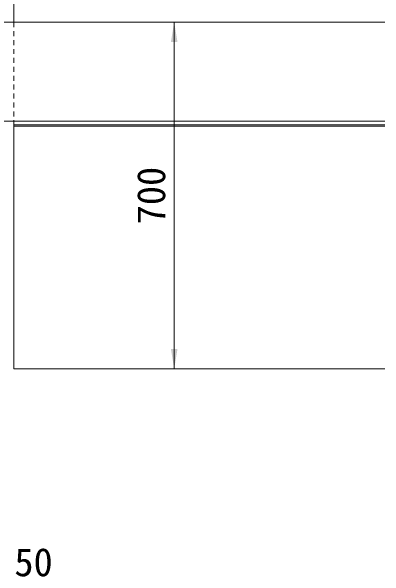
# Model space of a CAD drawing. Units: millimetres, scale not verified. Extents: x 1547 to 6797, y -2117 to 5308.
# Drawn here: x 3458 to 4025, y -138 to 719 of the extents above; entities that cross this region are included whole.
import ezdxf
from ezdxf.enums import TextEntityAlignment as Align

# ---------------------------------------------------------------- set-up
doc = ezdxf.new("R2010")
doc.units = ezdxf.units.MM
doc.header["$LTSCALE"] = 10
doc.linetypes.add('USER2', pattern=[1.35, 0.75, -0.6])
for name, color, linetype, lineweight in [('境界ブロック', 4, 'Continuous', 13), ('寸法線', 7, 'Continuous', 13), ('本体', 2, 'Continuous', 13)]:
    doc.layers.add(name, color=color, linetype=linetype, lineweight=lineweight)
doc.styles.add('ＭＳ ゴシック', font='')
doc.styles.get('ＭＳ ゴシック').set_extended_font_data('MS Gothic')

# ---------------------------------------------------------------- blocks, each defined once
blk = doc.blocks.new('filled_arrow')
at = {"color": 0, "linetype": 'Continuous', "lineweight": -2}
blk.add_solid([(7.5, 1.25), (0, 0), (7.5, -1.25)], dxfattribs=at)

msp = doc.modelspace()

# ---------------------------------------------------------------- linework, layer by layer
at = {"layer": '境界ブロック'}
for p, q in [((4024.71, 702.24), (2359.71, 702.24)), ((4024.71, 552.24), (2359.71, 552.24))]:
    msp.add_line(p, q, dxfattribs=at)
at = {"layer": '寸法線'}
msp.add_line((3705.49, 702.24), (3705.49, 177.24), dxfattribs=at)
at = {"layer": '本体', "lineweight": 20}
for p, q in [((3462.21, 739.74), (3462.21, 702.24)), ((3462.21, 552.24), (3462.21, 177.24)), ((3462.21, 177.24), (4024.71, 177.24))]:
    msp.add_line(p, q, dxfattribs=at)
at = {"layer": '本体', "linetype": 'USER2', "lineweight": 9}
msp.add_line((3462.21, 702.24), (3462.21, 552.24), dxfattribs=at)
at = {"layer": '本体', "lineweight": 9}
for p, q in [((3462.21, 546.99), (4024.71, 546.99)), ((3462.21, 544.74), (4024.71, 544.74))]:
    msp.add_line(p, q, dxfattribs=at)

# ---------------------------------------------------------------- block references
at = {"layer": '寸法線', "xscale": 4, "yscale": 4}
for p, rotation in [((3705.49, 702.24), 270), ((3705.49, 177.24), 90)]:
    msp.add_blockref('filled_arrow', p, dxfattribs=dict(at, rotation=rotation))

# ---------------------------------------------------------------- texts
at = {"layer": '寸法線', "style": 'ＭＳ ゴシック'}
msp.add_text('700', height=42.72, rotation=90, dxfattribs=at).set_placement((3670.49, 439.74), align=Align.MIDDLE_CENTER)
msp.add_text('50', height=42.72, dxfattribs=at).set_placement((3492.21, -115.55), align=Align.MIDDLE_CENTER)

doc.saveas('drawing.dxf')
